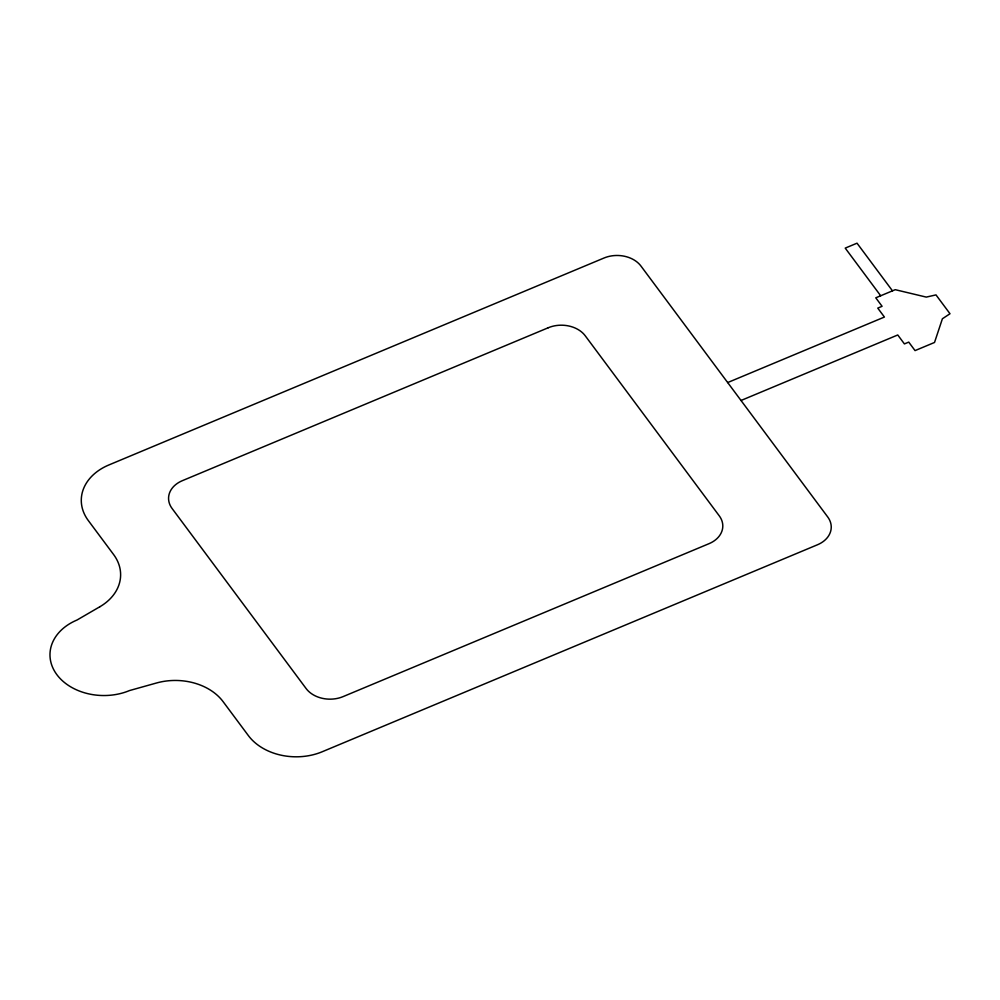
<?xml version="1.0" encoding="UTF-8"?>
<svg xmlns="http://www.w3.org/2000/svg" width="1000" height="1000" viewBox="0 0 1000 1000"><rect width="100%" height="100%" fill="white"/><g stroke="black" fill="none" stroke-linecap="round" stroke-linejoin="round"><path stroke-width="1.5" d="M727.675 382.562L884.412 317.05L877.763 308.113L882.087 306.3L875.775 297.812L895.238 289.688L926.275 297.1L935.987 294.9L950 313.738L942.4 318.762L934.525 342.463L915.05 350.6L908.737 342.113L904.412 343.913L897.763 334.975L741.012 400.487M892.475 290.837L857.025 243.188L845.225 248.113L880.688 295.763M99.812 606.775L77.038 620.013A53.325 40.25 1.2 0 0 56.875 674.675A53.325 40.25 1.2 0 0 129.55 690.55L156.537 682.987A54.2 40.9 1.2 0 1 223.1 701.65L248.388 735.625A54.2 40.9 1.2 0 0 322.225 751.75L817.487 544.763A27.1 20.45 1.2 0 0 827.725 516.975L640.975 266.075A27.1 20.45 1.2 0 0 604.05 258L108.8 465A54.2 40.9 1.2 0 0 88.312 520.562L113.6 554.538A54.2 40.9 1.2 0 1 99.812 606.775M548.312 327.725L182.312 480.7A27.1 20.45 1.2 0 0 172.075 508.475L306.125 688.562A27.1 20.45 1.2 0 0 343.038 696.637L709.038 543.663A27.1 20.45 1.2 0 0 719.287 515.875L585.237 335.788A27.1 20.45 1.2 0 0 548.312 327.725"/></g></svg>
